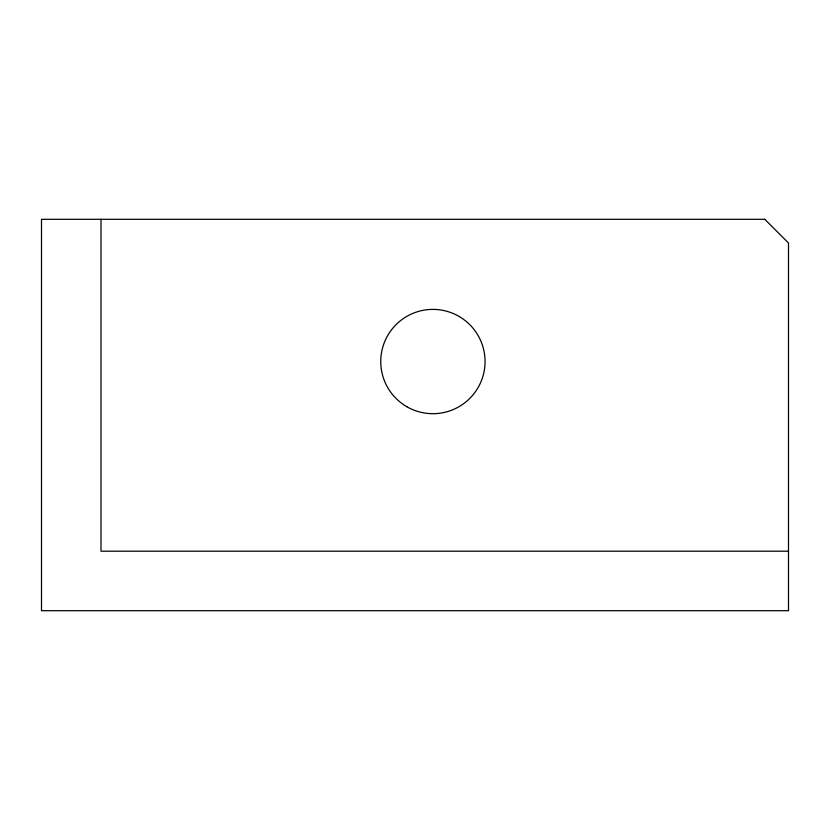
<?xml version="1.0" encoding="UTF-8"?>
<svg xmlns="http://www.w3.org/2000/svg" width="830" height="830" viewBox="0 0 830 830"><rect width="100%" height="100%" fill="white"/><g stroke="black" fill="none" stroke-linecap="round" stroke-linejoin="round"><path stroke-width="1.25" d="M788.5 551.193L101.001 551.193L101.001 219.296M764.793 219.296L41.5 219.296L41.5 610.704L788.5 610.704L788.5 243.003L764.793 219.296M406.825 406.71A52.155 52.155 0 0 0 485.052 361.538A52.155 52.155 0 0 0 406.825 316.375A52.155 52.155 0 0 0 406.825 406.71"/></g></svg>
